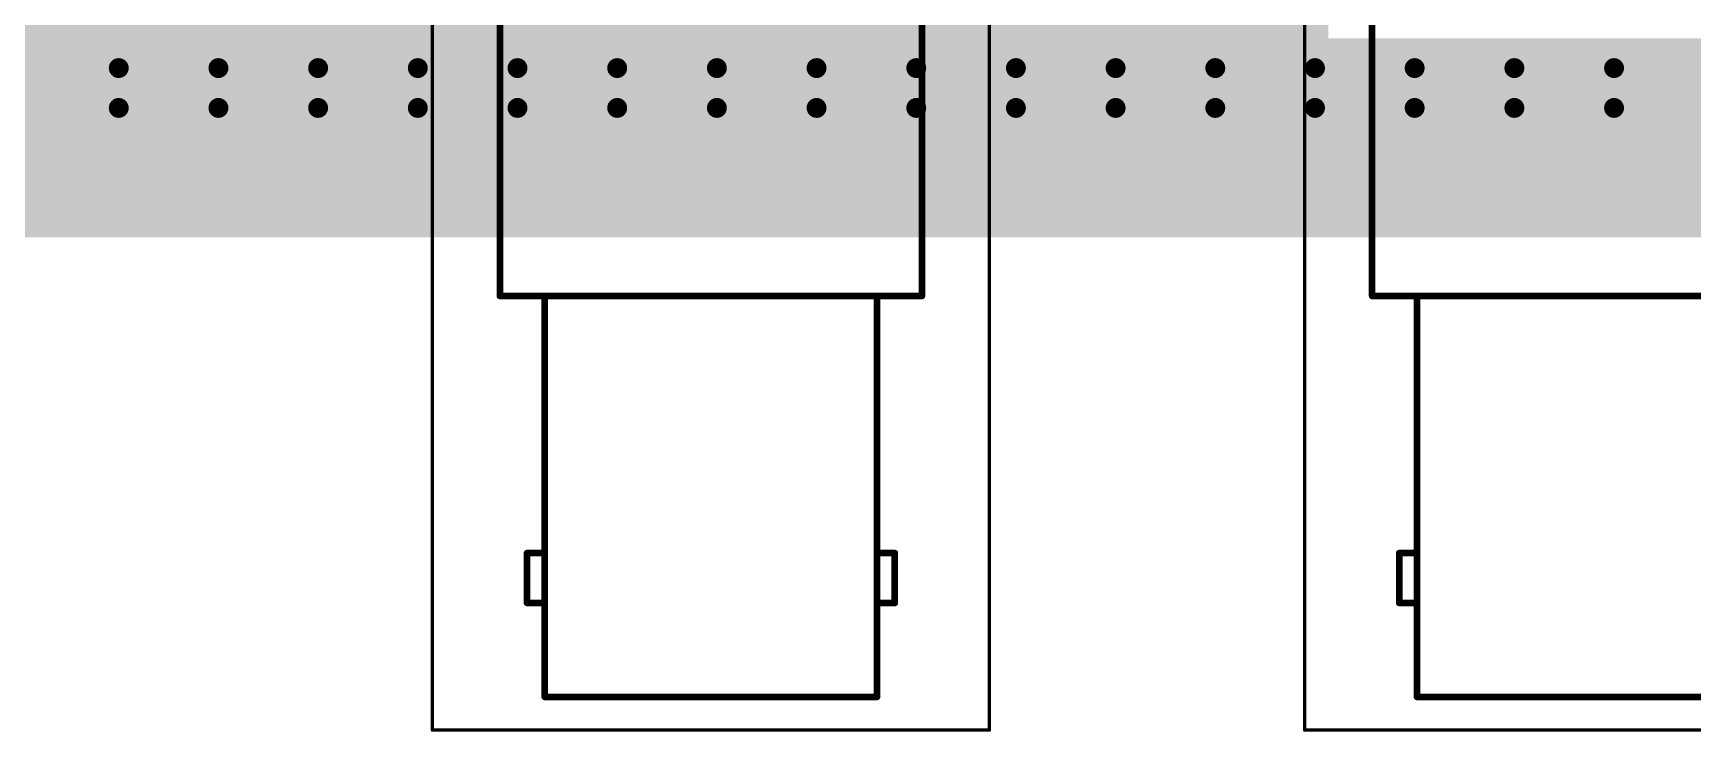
# Model space of a CAD drawing. Header units: inches. Extents: x -3 to 191, y -18 to 93.
# Drawn here: x 111.03 to 160.97, y -17.88 to 3.15 of the extents above; entities that cross this region are included whole.
import ezdxf

# ---------------------------------------------------------------- set-up
doc = ezdxf.new("R2010")
doc.units = ezdxf.units.IN
for name, color, linetype in [('Bottom Layer', 5, 'Continuous'), ('Bottom Solder', 6, 'Continuous'), ('GND 1', 90, 'Continuous'), ('GND 2', 156, 'Continuous'), ('Mechanical 1', 6, 'Continuous'), ('Mechanical 15', 56, 'Continuous'), ('Mechanical 20', 56, 'Continuous'), ('PWR', 16, 'Continuous'), ('Signal L4', 76, 'Continuous'), ('Top Layer', 1, 'Continuous'), ('Top Overlay', 2, 'Continuous'), ('Top Solder', 216, 'Continuous'), ('Via Holes', 16, 'Continuous')]:
    doc.layers.add(name, color=color, linetype=linetype)

# ---------------------------------------------------------------- blocks, each defined once
blk = doc.blocks.new('54138792_322')
at = {"layer": 'Mechanical 15'}
for points in [[(5, 33.66, 0.1, 0.1, 0), (-5, 33.66, 0.1, 0.1, 0)], [(5, 33.66, 0.1, 0.1, 0), (5, 21.59, 0.1, 0.1, 0)], [(5.535, 30.83, 0.1, 0.1, 0), (5, 30.83, 0.1, 0.1, 0)], [(5.535, 30.83, 0.1, 0.1, 0), (5.535, 29.33, 0.1, 0.1, 0)], [(5.535, 29.33, 0.1, 0.1, 0), (5, 29.33, 0.1, 0.1, 0)], [(6.35, 21.59, 0.1, 0.1, 0), (-6.35, 21.59, 0.1, 0.1, 0)], [(6.35, 21.59, 0.1, 0.1, 0), (6.35, 12.83, 0.1, 0.1, 0)]]:
    blk.add_lwpolyline(points, format="xyseb", dxfattribs=at)
for points in [[(4.975, 33.66, 0.05, 0.05, 1), (5.025, 33.66, 0.05, 0.05, 1)], [(4.975, 33.66, 0.05, 0.05, 1), (5.025, 33.66, 0.05, 0.05, 1)], [(4.975, 30.83, 0.05, 0.05, 1), (5.025, 30.83, 0.05, 0.05, 1)], [(5.51, 30.83, 0.05, 0.05, 1), (5.56, 30.83, 0.05, 0.05, 1)], [(5.51, 30.83, 0.05, 0.05, 1), (5.56, 30.83, 0.05, 0.05, 1)], [(4.975, 29.33, 0.05, 0.05, 1), (5.025, 29.33, 0.05, 0.05, 1)], [(5.51, 29.33, 0.05, 0.05, 1), (5.56, 29.33, 0.05, 0.05, 1)], [(5.51, 29.33, 0.05, 0.05, 1), (5.56, 29.33, 0.05, 0.05, 1)], [(4.975, 21.59, 0.05, 0.05, 1), (5.025, 21.59, 0.05, 0.05, 1)], [(6.325, 21.59, 0.05, 0.05, 1), (6.375, 21.59, 0.05, 0.05, 1)], [(6.325, 21.59, 0.05, 0.05, 1), (6.375, 21.59, 0.05, 0.05, 1)]]:
    blk.add_lwpolyline(points, format="xyseb", close=True, dxfattribs=at)
at = {"layer": 'Mechanical 20'}
for points in [[(8.38, 34.66, 0.1, 0.1, 0), (-8.38, 34.66, 0.1, 0.1, 0)], [(8.38, 34.66, 0.1, 0.1, 0), (8.38, -2.27, 0.1, 0.1, 0)]]:
    blk.add_lwpolyline(points, format="xyseb", dxfattribs=at)
blk.add_lwpolyline([(8.355, 34.66, 0.05, 0.05, 1), (8.405, 34.66, 0.05, 0.05, 1)], format="xyseb", close=True, dxfattribs=at)
blk.add_lwpolyline([(8.355, 34.66, 0.05, 0.05, 1), (8.405, 34.66, 0.05, 0.05, 1)], format="xyseb", close=True, dxfattribs=at)
at = {"layer": 'Top Overlay'}
for points in [[(5, 33.66, 0.2, 0.2, 0), (-5, 33.66, 0.2, 0.2, 0)], [(5, 33.66, 0.2, 0.2, 0), (5, 21.59, 0.2, 0.2, 0)], [(5.535, 30.83, 0.2, 0.2, 0), (5, 30.83, 0.2, 0.2, 0)], [(5.535, 30.83, 0.2, 0.2, 0), (5.535, 29.33, 0.2, 0.2, 0)], [(5, 29.33, 0.2, 0.2, 0), (5, 21.59, 0.2, 0.2, 0)], [(5.535, 29.33, 0.2, 0.2, 0), (5, 29.33, 0.2, 0.2, 0)], [(6.35, 21.59, 0.2, 0.2, 0), (-6.35, 21.59, 0.2, 0.2, 0)], [(6.35, 21.59, 0.2, 0.2, 0), (6.35, 12.83, 0.2, 0.2, 0)]]:
    blk.add_lwpolyline(points, format="xyseb", dxfattribs=at)
for points in [[(4.95, 33.66, 0.1, 0.1, 1), (5.05, 33.66, 0.1, 0.1, 1)], [(4.95, 33.66, 0.1, 0.1, 1), (5.05, 33.66, 0.1, 0.1, 1)], [(4.95, 30.83, 0.1, 0.1, 1), (5.05, 30.83, 0.1, 0.1, 1)], [(5.485, 30.83, 0.1, 0.1, 1), (5.585, 30.83, 0.1, 0.1, 1)], [(5.485, 30.83, 0.1, 0.1, 1), (5.585, 30.83, 0.1, 0.1, 1)], [(4.95, 29.33, 0.1, 0.1, 1), (5.05, 29.33, 0.1, 0.1, 1)], [(4.95, 29.33, 0.1, 0.1, 1), (5.05, 29.33, 0.1, 0.1, 1)], [(5.485, 29.33, 0.1, 0.1, 1), (5.585, 29.33, 0.1, 0.1, 1)], [(5.485, 29.33, 0.1, 0.1, 1), (5.585, 29.33, 0.1, 0.1, 1)], [(4.95, 21.59, 0.1, 0.1, 1), (5.05, 21.59, 0.1, 0.1, 1)], [(4.95, 21.59, 0.1, 0.1, 1), (5.05, 21.59, 0.1, 0.1, 1)], [(6.3, 21.59, 0.1, 0.1, 1), (6.4, 21.59, 0.1, 0.1, 1)], [(6.3, 21.59, 0.1, 0.1, 1), (6.4, 21.59, 0.1, 0.1, 1)]]:
    blk.add_lwpolyline(points, format="xyseb", close=True, dxfattribs=at)
blk = doc.blocks.new('54138792_323')
at = {"layer": 'Mechanical 15'}
for points in [[(-5, 33.66, 0.1, 0.1, 0), (-5, 21.59, 0.1, 0.1, 0)], [(5, 33.66, 0.1, 0.1, 0), (-5, 33.66, 0.1, 0.1, 0)], [(5, 33.66, 0.1, 0.1, 0), (5, 21.59, 0.1, 0.1, 0)], [(-5, 30.83, 0.1, 0.1, 0), (-5.535, 30.83, 0.1, 0.1, 0)], [(-5.535, 30.83, 0.1, 0.1, 0), (-5.535, 29.33, 0.1, 0.1, 0)], [(5.535, 30.83, 0.1, 0.1, 0), (5, 30.83, 0.1, 0.1, 0)], [(5.535, 30.83, 0.1, 0.1, 0), (5.535, 29.33, 0.1, 0.1, 0)], [(-5, 29.33, 0.1, 0.1, 0), (-5.535, 29.33, 0.1, 0.1, 0)], [(5.535, 29.33, 0.1, 0.1, 0), (5, 29.33, 0.1, 0.1, 0)], [(-6.35, 21.59, 0.1, 0.1, 0), (-6.35, 12.83, 0.1, 0.1, 0)], [(6.35, 21.59, 0.1, 0.1, 0), (-6.35, 21.59, 0.1, 0.1, 0)], [(6.35, 21.59, 0.1, 0.1, 0), (6.35, 12.83, 0.1, 0.1, 0)]]:
    blk.add_lwpolyline(points, format="xyseb", dxfattribs=at)
for points in [[(-5.025, 33.66, 0.05, 0.05, 1), (-4.975, 33.66, 0.05, 0.05, 1)], [(-5.025, 33.66, 0.05, 0.05, 1), (-4.975, 33.66, 0.05, 0.05, 1)], [(4.975, 33.66, 0.05, 0.05, 1), (5.025, 33.66, 0.05, 0.05, 1)], [(4.975, 33.66, 0.05, 0.05, 1), (5.025, 33.66, 0.05, 0.05, 1)], [(-5.56, 30.83, 0.05, 0.05, 1), (-5.51, 30.83, 0.05, 0.05, 1)], [(-5.56, 30.83, 0.05, 0.05, 1), (-5.51, 30.83, 0.05, 0.05, 1)], [(-5.025, 30.83, 0.05, 0.05, 1), (-4.975, 30.83, 0.05, 0.05, 1)], [(4.975, 30.83, 0.05, 0.05, 1), (5.025, 30.83, 0.05, 0.05, 1)], [(5.51, 30.83, 0.05, 0.05, 1), (5.56, 30.83, 0.05, 0.05, 1)], [(5.51, 30.83, 0.05, 0.05, 1), (5.56, 30.83, 0.05, 0.05, 1)], [(-5.56, 29.33, 0.05, 0.05, 1), (-5.51, 29.33, 0.05, 0.05, 1)], [(-5.56, 29.33, 0.05, 0.05, 1), (-5.51, 29.33, 0.05, 0.05, 1)], [(-5.025, 29.33, 0.05, 0.05, 1), (-4.975, 29.33, 0.05, 0.05, 1)], [(4.975, 29.33, 0.05, 0.05, 1), (5.025, 29.33, 0.05, 0.05, 1)], [(5.51, 29.33, 0.05, 0.05, 1), (5.56, 29.33, 0.05, 0.05, 1)], [(5.51, 29.33, 0.05, 0.05, 1), (5.56, 29.33, 0.05, 0.05, 1)], [(-6.375, 21.59, 0.05, 0.05, 1), (-6.325, 21.59, 0.05, 0.05, 1)], [(-6.375, 21.59, 0.05, 0.05, 1), (-6.325, 21.59, 0.05, 0.05, 1)], [(-5.025, 21.59, 0.05, 0.05, 1), (-4.975, 21.59, 0.05, 0.05, 1)], [(4.975, 21.59, 0.05, 0.05, 1), (5.025, 21.59, 0.05, 0.05, 1)], [(6.325, 21.59, 0.05, 0.05, 1), (6.375, 21.59, 0.05, 0.05, 1)], [(6.325, 21.59, 0.05, 0.05, 1), (6.375, 21.59, 0.05, 0.05, 1)]]:
    blk.add_lwpolyline(points, format="xyseb", close=True, dxfattribs=at)
at = {"layer": 'Mechanical 20'}
for points in [[(8.38, 34.66, 0.1, 0.1, 0), (-8.38, 34.66, 0.1, 0.1, 0)], [(-8.38, 34.66, 0.1, 0.1, 0), (-8.38, -2.27, 0.1, 0.1, 0)], [(8.38, 34.66, 0.1, 0.1, 0), (8.38, -2.27, 0.1, 0.1, 0)]]:
    blk.add_lwpolyline(points, format="xyseb", dxfattribs=at)
for points in [[(-8.405, 34.66, 0.05, 0.05, 1), (-8.355, 34.66, 0.05, 0.05, 1)], [(-8.405, 34.66, 0.05, 0.05, 1), (-8.355, 34.66, 0.05, 0.05, 1)], [(8.355, 34.66, 0.05, 0.05, 1), (8.405, 34.66, 0.05, 0.05, 1)], [(8.355, 34.66, 0.05, 0.05, 1), (8.405, 34.66, 0.05, 0.05, 1)]]:
    blk.add_lwpolyline(points, format="xyseb", close=True, dxfattribs=at)
at = {"layer": 'Top Overlay'}
for points in [[(-5, 33.66, 0.2, 0.2, 0), (-5, 21.59, 0.2, 0.2, 0)], [(5, 33.66, 0.2, 0.2, 0), (-5, 33.66, 0.2, 0.2, 0)], [(5, 33.66, 0.2, 0.2, 0), (5, 21.59, 0.2, 0.2, 0)], [(-5, 30.83, 0.2, 0.2, 0), (-5.535, 30.83, 0.2, 0.2, 0)], [(-5.535, 30.83, 0.2, 0.2, 0), (-5.535, 29.33, 0.2, 0.2, 0)], [(5.535, 30.83, 0.2, 0.2, 0), (5, 30.83, 0.2, 0.2, 0)], [(5.535, 30.83, 0.2, 0.2, 0), (5.535, 29.33, 0.2, 0.2, 0)], [(-5, 29.33, 0.2, 0.2, 0), (-5.535, 29.33, 0.2, 0.2, 0)], [(5, 29.33, 0.2, 0.2, 0), (5, 21.59, 0.2, 0.2, 0)], [(5.535, 29.33, 0.2, 0.2, 0), (5, 29.33, 0.2, 0.2, 0)], [(-6.35, 21.59, 0.2, 0.2, 0), (-6.35, 12.83, 0.2, 0.2, 0)], [(6.35, 21.59, 0.2, 0.2, 0), (-6.35, 21.59, 0.2, 0.2, 0)], [(6.35, 21.59, 0.2, 0.2, 0), (6.35, 12.83, 0.2, 0.2, 0)]]:
    blk.add_lwpolyline(points, format="xyseb", dxfattribs=at)
for points in [[(-5.05, 33.66, 0.1, 0.1, 1), (-4.95, 33.66, 0.1, 0.1, 1)], [(-5.05, 33.66, 0.1, 0.1, 1), (-4.95, 33.66, 0.1, 0.1, 1)], [(4.95, 33.66, 0.1, 0.1, 1), (5.05, 33.66, 0.1, 0.1, 1)], [(4.95, 33.66, 0.1, 0.1, 1), (5.05, 33.66, 0.1, 0.1, 1)], [(-5.585, 30.83, 0.1, 0.1, 1), (-5.485, 30.83, 0.1, 0.1, 1)], [(-5.585, 30.83, 0.1, 0.1, 1), (-5.485, 30.83, 0.1, 0.1, 1)], [(-5.05, 30.83, 0.1, 0.1, 1), (-4.95, 30.83, 0.1, 0.1, 1)], [(4.95, 30.83, 0.1, 0.1, 1), (5.05, 30.83, 0.1, 0.1, 1)], [(5.485, 30.83, 0.1, 0.1, 1), (5.585, 30.83, 0.1, 0.1, 1)], [(5.485, 30.83, 0.1, 0.1, 1), (5.585, 30.83, 0.1, 0.1, 1)], [(-5.585, 29.33, 0.1, 0.1, 1), (-5.485, 29.33, 0.1, 0.1, 1)], [(-5.585, 29.33, 0.1, 0.1, 1), (-5.485, 29.33, 0.1, 0.1, 1)], [(-5.05, 29.33, 0.1, 0.1, 1), (-4.95, 29.33, 0.1, 0.1, 1)], [(4.95, 29.33, 0.1, 0.1, 1), (5.05, 29.33, 0.1, 0.1, 1)], [(4.95, 29.33, 0.1, 0.1, 1), (5.05, 29.33, 0.1, 0.1, 1)], [(5.485, 29.33, 0.1, 0.1, 1), (5.585, 29.33, 0.1, 0.1, 1)], [(5.485, 29.33, 0.1, 0.1, 1), (5.585, 29.33, 0.1, 0.1, 1)], [(-6.4, 21.59, 0.1, 0.1, 1), (-6.3, 21.59, 0.1, 0.1, 1)], [(-6.4, 21.59, 0.1, 0.1, 1), (-6.3, 21.59, 0.1, 0.1, 1)], [(-5.05, 21.59, 0.1, 0.1, 1), (-4.95, 21.59, 0.1, 0.1, 1)], [(4.95, 21.59, 0.1, 0.1, 1), (5.05, 21.59, 0.1, 0.1, 1)], [(4.95, 21.59, 0.1, 0.1, 1), (5.05, 21.59, 0.1, 0.1, 1)], [(6.3, 21.59, 0.1, 0.1, 1), (6.4, 21.59, 0.1, 0.1, 1)], [(6.3, 21.59, 0.1, 0.1, 1), (6.4, 21.59, 0.1, 0.1, 1)]]:
    blk.add_lwpolyline(points, format="xyseb", close=True, dxfattribs=at)

msp = doc.modelspace()

# ---------------------------------------------------------------- hatches: boundary and pattern name
at = {"layer": 'Bottom Layer'}
msp.add_hatch(color=5, dxfattribs=at).paths.add_polyline_path([(187.741, 2.5), (187.741, 2.279), (187.655, 1.846), (187.486, 1.438), (187.241, 1.071), (186.929, 0.759), (186.562, 0.514), (186.154, 0.345), (185.721, 0.259), (2.279, 0.259), (1.846, 0.345), (1.438, 0.514), (1.071, 0.759), (0.759, 1.071), (0.514, 1.438), (0.345, 1.846), (0.259, 2.279), (0.259, 2.5), (0.259, 3), (187.741, 3)])
h = msp.add_hatch(color=5, dxfattribs=at)
edge = h.paths.add_edge_path()
edge.add_arc((113.6, 2.1), 0.3, 0, 360)
h = msp.add_hatch(color=5, dxfattribs=at)
edge = h.paths.add_edge_path()
edge.add_arc((116.6, 2.1), 0.3, 0, 360)
h = msp.add_hatch(color=5, dxfattribs=at)
edge = h.paths.add_edge_path()
edge.add_arc((119.6, 2.1), 0.3, 0, 360)
h = msp.add_hatch(color=5, dxfattribs=at)
edge = h.paths.add_edge_path()
edge.add_arc((122.6, 2.1), 0.3, 0, 360)
h = msp.add_hatch(color=5, dxfattribs=at)
edge = h.paths.add_edge_path()
edge.add_arc((125.6, 2.1), 0.3, 0, 360)
h = msp.add_hatch(color=5, dxfattribs=at)
edge = h.paths.add_edge_path()
edge.add_arc((128.6, 2.1), 0.3, 0, 360)
h = msp.add_hatch(color=5, dxfattribs=at)
edge = h.paths.add_edge_path()
edge.add_arc((131.6, 2.1), 0.3, 0, 360)
h = msp.add_hatch(color=5, dxfattribs=at)
edge = h.paths.add_edge_path()
edge.add_arc((134.6, 2.1), 0.3, 0, 360)
h = msp.add_hatch(color=5, dxfattribs=at)
edge = h.paths.add_edge_path()
edge.add_arc((137.6, 2.1), 0.3, 0, 360)
h = msp.add_hatch(color=5, dxfattribs=at)
edge = h.paths.add_edge_path()
edge.add_arc((140.6, 2.1), 0.3, 0, 360)
h = msp.add_hatch(color=5, dxfattribs=at)
edge = h.paths.add_edge_path()
edge.add_arc((143.6, 2.1), 0.3, 0, 360)
h = msp.add_hatch(color=5, dxfattribs=at)
edge = h.paths.add_edge_path()
edge.add_arc((146.6, 2.1), 0.3, 0, 360)
h = msp.add_hatch(color=5, dxfattribs=at)
edge = h.paths.add_edge_path()
edge.add_arc((149.6, 2.1), 0.3, 0, 360)
h = msp.add_hatch(color=5, dxfattribs=at)
edge = h.paths.add_edge_path()
edge.add_arc((152.6, 2.1), 0.3, 0, 360)
h = msp.add_hatch(color=5, dxfattribs=at)
edge = h.paths.add_edge_path()
edge.add_arc((155.6, 2.1), 0.3, 0, 360)
h = msp.add_hatch(color=5, dxfattribs=at)
edge = h.paths.add_edge_path()
edge.add_arc((158.6, 2.1), 0.3, 0, 360)
h = msp.add_hatch(color=5, dxfattribs=at)
edge = h.paths.add_edge_path()
edge.add_arc((113.6, 0.9), 0.3, 0, 360)
h = msp.add_hatch(color=5, dxfattribs=at)
edge = h.paths.add_edge_path()
edge.add_arc((116.6, 0.9), 0.3, 0, 360)
h = msp.add_hatch(color=5, dxfattribs=at)
edge = h.paths.add_edge_path()
edge.add_arc((119.6, 0.9), 0.3, 0, 360)
h = msp.add_hatch(color=5, dxfattribs=at)
edge = h.paths.add_edge_path()
edge.add_arc((122.6, 0.9), 0.3, 0, 360)
h = msp.add_hatch(color=5, dxfattribs=at)
edge = h.paths.add_edge_path()
edge.add_arc((125.6, 0.9), 0.3, 0, 360)
h = msp.add_hatch(color=5, dxfattribs=at)
edge = h.paths.add_edge_path()
edge.add_arc((128.6, 0.9), 0.3, 0, 360)
h = msp.add_hatch(color=5, dxfattribs=at)
edge = h.paths.add_edge_path()
edge.add_arc((131.6, 0.9), 0.3, 0, 360)
h = msp.add_hatch(color=5, dxfattribs=at)
edge = h.paths.add_edge_path()
edge.add_arc((134.6, 0.9), 0.3, 0, 360)
h = msp.add_hatch(color=5, dxfattribs=at)
edge = h.paths.add_edge_path()
edge.add_arc((137.6, 0.9), 0.3, 0, 360)
h = msp.add_hatch(color=5, dxfattribs=at)
edge = h.paths.add_edge_path()
edge.add_arc((140.6, 0.9), 0.3, 0, 360)
h = msp.add_hatch(color=5, dxfattribs=at)
edge = h.paths.add_edge_path()
edge.add_arc((143.6, 0.9), 0.3, 0, 360)
h = msp.add_hatch(color=5, dxfattribs=at)
edge = h.paths.add_edge_path()
edge.add_arc((146.6, 0.9), 0.3, 0, 360)
h = msp.add_hatch(color=5, dxfattribs=at)
edge = h.paths.add_edge_path()
edge.add_arc((149.6, 0.9), 0.3, 0, 360)
h = msp.add_hatch(color=5, dxfattribs=at)
edge = h.paths.add_edge_path()
edge.add_arc((152.6, 0.9), 0.3, 0, 360)
h = msp.add_hatch(color=5, dxfattribs=at)
edge = h.paths.add_edge_path()
edge.add_arc((155.6, 0.9), 0.3, 0, 360)
h = msp.add_hatch(color=5, dxfattribs=at)
edge = h.paths.add_edge_path()
edge.add_arc((158.6, 0.9), 0.3, 0, 360)
at = {"layer": 'GND 1'}
h = msp.add_hatch(color=90, dxfattribs=at)
edge = h.paths.add_edge_path()
edge.add_arc((113.6, 2.1), 0.3, 0, 360)
h = msp.add_hatch(color=90, dxfattribs=at)
edge = h.paths.add_edge_path()
edge.add_arc((116.6, 2.1), 0.3, 0, 360)
h = msp.add_hatch(color=90, dxfattribs=at)
edge = h.paths.add_edge_path()
edge.add_arc((119.6, 2.1), 0.3, 0, 360)
h = msp.add_hatch(color=90, dxfattribs=at)
edge = h.paths.add_edge_path()
edge.add_arc((122.6, 2.1), 0.3, 0, 360)
h = msp.add_hatch(color=90, dxfattribs=at)
edge = h.paths.add_edge_path()
edge.add_arc((125.6, 2.1), 0.3, 0, 360)
h = msp.add_hatch(color=90, dxfattribs=at)
edge = h.paths.add_edge_path()
edge.add_arc((128.6, 2.1), 0.3, 0, 360)
h = msp.add_hatch(color=90, dxfattribs=at)
edge = h.paths.add_edge_path()
edge.add_arc((131.6, 2.1), 0.3, 0, 360)
h = msp.add_hatch(color=90, dxfattribs=at)
edge = h.paths.add_edge_path()
edge.add_arc((134.6, 2.1), 0.3, 0, 360)
h = msp.add_hatch(color=90, dxfattribs=at)
edge = h.paths.add_edge_path()
edge.add_arc((137.6, 2.1), 0.3, 0, 360)
h = msp.add_hatch(color=90, dxfattribs=at)
edge = h.paths.add_edge_path()
edge.add_arc((140.6, 2.1), 0.3, 0, 360)
h = msp.add_hatch(color=90, dxfattribs=at)
edge = h.paths.add_edge_path()
edge.add_arc((143.6, 2.1), 0.3, 0, 360)
h = msp.add_hatch(color=90, dxfattribs=at)
edge = h.paths.add_edge_path()
edge.add_arc((146.6, 2.1), 0.3, 0, 360)
h = msp.add_hatch(color=90, dxfattribs=at)
edge = h.paths.add_edge_path()
edge.add_arc((149.6, 2.1), 0.3, 0, 360)
h = msp.add_hatch(color=90, dxfattribs=at)
edge = h.paths.add_edge_path()
edge.add_arc((152.6, 2.1), 0.3, 0, 360)
h = msp.add_hatch(color=90, dxfattribs=at)
edge = h.paths.add_edge_path()
edge.add_arc((155.6, 2.1), 0.3, 0, 360)
h = msp.add_hatch(color=90, dxfattribs=at)
edge = h.paths.add_edge_path()
edge.add_arc((158.6, 2.1), 0.3, 0, 360)
h = msp.add_hatch(color=90, dxfattribs=at)
edge = h.paths.add_edge_path()
edge.add_arc((113.6, 0.9), 0.3, 0, 360)
h = msp.add_hatch(color=90, dxfattribs=at)
edge = h.paths.add_edge_path()
edge.add_arc((116.6, 0.9), 0.3, 0, 360)
h = msp.add_hatch(color=90, dxfattribs=at)
edge = h.paths.add_edge_path()
edge.add_arc((119.6, 0.9), 0.3, 0, 360)
h = msp.add_hatch(color=90, dxfattribs=at)
edge = h.paths.add_edge_path()
edge.add_arc((122.6, 0.9), 0.3, 0, 360)
h = msp.add_hatch(color=90, dxfattribs=at)
edge = h.paths.add_edge_path()
edge.add_arc((125.6, 0.9), 0.3, 0, 360)
h = msp.add_hatch(color=90, dxfattribs=at)
edge = h.paths.add_edge_path()
edge.add_arc((128.6, 0.9), 0.3, 0, 360)
h = msp.add_hatch(color=90, dxfattribs=at)
edge = h.paths.add_edge_path()
edge.add_arc((131.6, 0.9), 0.3, 0, 360)
h = msp.add_hatch(color=90, dxfattribs=at)
edge = h.paths.add_edge_path()
edge.add_arc((134.6, 0.9), 0.3, 0, 360)
h = msp.add_hatch(color=90, dxfattribs=at)
edge = h.paths.add_edge_path()
edge.add_arc((137.6, 0.9), 0.3, 0, 360)
h = msp.add_hatch(color=90, dxfattribs=at)
edge = h.paths.add_edge_path()
edge.add_arc((140.6, 0.9), 0.3, 0, 360)
h = msp.add_hatch(color=90, dxfattribs=at)
edge = h.paths.add_edge_path()
edge.add_arc((143.6, 0.9), 0.3, 0, 360)
h = msp.add_hatch(color=90, dxfattribs=at)
edge = h.paths.add_edge_path()
edge.add_arc((146.6, 0.9), 0.3, 0, 360)
h = msp.add_hatch(color=90, dxfattribs=at)
edge = h.paths.add_edge_path()
edge.add_arc((149.6, 0.9), 0.3, 0, 360)
h = msp.add_hatch(color=90, dxfattribs=at)
edge = h.paths.add_edge_path()
edge.add_arc((152.6, 0.9), 0.3, 0, 360)
h = msp.add_hatch(color=90, dxfattribs=at)
edge = h.paths.add_edge_path()
edge.add_arc((155.6, 0.9), 0.3, 0, 360)
h = msp.add_hatch(color=90, dxfattribs=at)
edge = h.paths.add_edge_path()
edge.add_arc((158.6, 0.9), 0.3, 0, 360)
at = {"layer": 'GND 2'}
h = msp.add_hatch(color=156, dxfattribs=at)
edge = h.paths.add_edge_path()
edge.add_arc((113.6, 2.1), 0.3, 0, 360)
h = msp.add_hatch(color=156, dxfattribs=at)
edge = h.paths.add_edge_path()
edge.add_arc((116.6, 2.1), 0.3, 0, 360)
h = msp.add_hatch(color=156, dxfattribs=at)
edge = h.paths.add_edge_path()
edge.add_arc((119.6, 2.1), 0.3, 0, 360)
h = msp.add_hatch(color=156, dxfattribs=at)
edge = h.paths.add_edge_path()
edge.add_arc((122.6, 2.1), 0.3, 0, 360)
h = msp.add_hatch(color=156, dxfattribs=at)
edge = h.paths.add_edge_path()
edge.add_arc((125.6, 2.1), 0.3, 0, 360)
h = msp.add_hatch(color=156, dxfattribs=at)
edge = h.paths.add_edge_path()
edge.add_arc((128.6, 2.1), 0.3, 0, 360)
h = msp.add_hatch(color=156, dxfattribs=at)
edge = h.paths.add_edge_path()
edge.add_arc((131.6, 2.1), 0.3, 0, 360)
h = msp.add_hatch(color=156, dxfattribs=at)
edge = h.paths.add_edge_path()
edge.add_arc((134.6, 2.1), 0.3, 0, 360)
h = msp.add_hatch(color=156, dxfattribs=at)
edge = h.paths.add_edge_path()
edge.add_arc((137.6, 2.1), 0.3, 0, 360)
h = msp.add_hatch(color=156, dxfattribs=at)
edge = h.paths.add_edge_path()
edge.add_arc((140.6, 2.1), 0.3, 0, 360)
h = msp.add_hatch(color=156, dxfattribs=at)
edge = h.paths.add_edge_path()
edge.add_arc((143.6, 2.1), 0.3, 0, 360)
h = msp.add_hatch(color=156, dxfattribs=at)
edge = h.paths.add_edge_path()
edge.add_arc((146.6, 2.1), 0.3, 0, 360)
h = msp.add_hatch(color=156, dxfattribs=at)
edge = h.paths.add_edge_path()
edge.add_arc((149.6, 2.1), 0.3, 0, 360)
h = msp.add_hatch(color=156, dxfattribs=at)
edge = h.paths.add_edge_path()
edge.add_arc((152.6, 2.1), 0.3, 0, 360)
h = msp.add_hatch(color=156, dxfattribs=at)
edge = h.paths.add_edge_path()
edge.add_arc((155.6, 2.1), 0.3, 0, 360)
h = msp.add_hatch(color=156, dxfattribs=at)
edge = h.paths.add_edge_path()
edge.add_arc((158.6, 2.1), 0.3, 0, 360)
h = msp.add_hatch(color=156, dxfattribs=at)
edge = h.paths.add_edge_path()
edge.add_arc((113.6, 0.9), 0.3, 0, 360)
h = msp.add_hatch(color=156, dxfattribs=at)
edge = h.paths.add_edge_path()
edge.add_arc((116.6, 0.9), 0.3, 0, 360)
h = msp.add_hatch(color=156, dxfattribs=at)
edge = h.paths.add_edge_path()
edge.add_arc((119.6, 0.9), 0.3, 0, 360)
h = msp.add_hatch(color=156, dxfattribs=at)
edge = h.paths.add_edge_path()
edge.add_arc((122.6, 0.9), 0.3, 0, 360)
h = msp.add_hatch(color=156, dxfattribs=at)
edge = h.paths.add_edge_path()
edge.add_arc((125.6, 0.9), 0.3, 0, 360)
h = msp.add_hatch(color=156, dxfattribs=at)
edge = h.paths.add_edge_path()
edge.add_arc((128.6, 0.9), 0.3, 0, 360)
h = msp.add_hatch(color=156, dxfattribs=at)
edge = h.paths.add_edge_path()
edge.add_arc((131.6, 0.9), 0.3, 0, 360)
h = msp.add_hatch(color=156, dxfattribs=at)
edge = h.paths.add_edge_path()
edge.add_arc((134.6, 0.9), 0.3, 0, 360)
h = msp.add_hatch(color=156, dxfattribs=at)
edge = h.paths.add_edge_path()
edge.add_arc((137.6, 0.9), 0.3, 0, 360)
h = msp.add_hatch(color=156, dxfattribs=at)
edge = h.paths.add_edge_path()
edge.add_arc((140.6, 0.9), 0.3, 0, 360)
h = msp.add_hatch(color=156, dxfattribs=at)
edge = h.paths.add_edge_path()
edge.add_arc((143.6, 0.9), 0.3, 0, 360)
h = msp.add_hatch(color=156, dxfattribs=at)
edge = h.paths.add_edge_path()
edge.add_arc((146.6, 0.9), 0.3, 0, 360)
h = msp.add_hatch(color=156, dxfattribs=at)
edge = h.paths.add_edge_path()
edge.add_arc((149.6, 0.9), 0.3, 0, 360)
h = msp.add_hatch(color=156, dxfattribs=at)
edge = h.paths.add_edge_path()
edge.add_arc((152.6, 0.9), 0.3, 0, 360)
h = msp.add_hatch(color=156, dxfattribs=at)
edge = h.paths.add_edge_path()
edge.add_arc((155.6, 0.9), 0.3, 0, 360)
h = msp.add_hatch(color=156, dxfattribs=at)
edge = h.paths.add_edge_path()
edge.add_arc((158.6, 0.9), 0.3, 0, 360)
at = {"layer": 'PWR'}
h = msp.add_hatch(color=16, dxfattribs=at)
h.paths.add_polyline_path([(129.5, 27), (127.5, 25), (112.5, 25), (108.5, 21), (106.152, 18.652), (106, 18.706), (105.924, 18.89), (105.783, 19.031), (105.599, 19.107), (105.401, 19.107), (105.217, 19.031), (105.076, 18.89), (105, 18.706), (105, 18.508), (105.076, 18.324), (105.217, 18.183), (105.401, 18.107), (105.455, 17.955), (105, 17.5), (105, 14.6), (104.817, 14.524), (104.676, 14.383), (104.6, 14.199), (104.6, 14.001), (104.676, 13.817), (104.817, 13.676), (105, 13.6), (105, 9.6), (104.817, 9.524), (104.676, 9.383), (104.6, 9.199), (104.6, 9.001), (104.676, 8.817), (104.817, 8.676), (105, 8.6), (105, 7.5), (105.85, 6.65), (105.85, 6.501), (105.926, 6.317), (106.067, 6.176), (106.251, 6.1), (106.4, 6.1), (106.5, 6), (146, 6), (146.144, 6.144), (146.251, 6.1), (146.449, 6.1), (146.633, 6.176), (146.774, 6.317), (146.85, 6.501), (146.85, 6.699), (146.806, 6.806), (147.5, 7.5), (147.5, 21.693), (147.543, 21.736), (147.619, 21.92), (147.619, 22.119), (147.543, 22.302), (147.5, 22.345), (147.5, 26), (147.832, 26.332), (147.87, 26.348), (148.011, 26.489), (148.027, 26.527), (148.198, 26.698), (148.35, 26.635), (148.35, 26.501), (148.426, 26.317), (148.567, 26.176), (148.751, 26.1), (148.949, 26.1), (149.133, 26.176), (149.274, 26.317), (149.35, 26.501), (149.35, 26.699), (149.274, 26.883), (149.133, 27.024), (148.949, 27.1), (148.815, 27.1), (148.752, 27.252), (148.988, 27.488), (149.08, 27.488), (149.264, 27.564), (149.405, 27.705), (149.481, 27.889), (149.481, 27.981), (150.159, 28.659), (150.255, 28.563), (150.438, 28.487), (150.637, 28.487), (150.821, 28.563), (150.962, 28.704), (151.038, 28.888), (151.038, 29), (152.1, 29), (152.176, 28.817), (152.317, 28.676), (152.501, 28.6), (152.699, 28.6), (152.883, 28.676), (153.024, 28.817), (153.1, 29), (154.6, 29), (154.676, 28.817), (154.817, 28.676), (155.001, 28.6), (155.199, 28.6), (155.383, 28.676), (155.524, 28.817), (155.6, 29), (156, 29), (156, 27.5), (154.5, 26), (152.5, 26), (150.74, 24.24), (150.566, 24.281), (150.524, 24.383), (150.383, 24.524), (150.199, 24.6), (150.001, 24.6), (149.817, 24.524), (149.676, 24.383), (149.6, 24.199), (149.6, 24.001), (149.676, 23.817), (149.817, 23.676), (149.919, 23.634), (150, 23.5), (150, 19.6), (149.817, 19.524), (149.676, 19.383), (149.6, 19.199), (149.6, 19.001), (149.676, 18.817), (149.817, 18.676), (150, 18.6), (150, 14.6), (149.817, 14.524), (149.676, 14.383), (149.6, 14.199), (149.6, 14.001), (149.676, 13.817), (149.817, 13.676), (150, 13.6), (150, 9.6), (149.817, 9.524), (149.676, 9.383), (149.6, 9.199), (149.6, 9.001), (149.676, 8.817), (149.817, 8.676), (150, 8.6), (150, 4.6), (149.817, 4.524), (149.676, 4.383), (149.6, 4.199), (149.6, 4.001), (149.676, 3.817), (149.817, 3.676), (150, 3.6), (150, 3), (101.5, 3), (101.5, 6.121), (101.633, 6.176), (101.774, 6.317), (101.85, 6.501), (101.85, 6.699), (101.774, 6.883), (101.633, 7.024), (101.5, 7.079), (101.5, 11.121), (101.633, 11.176), (101.774, 11.317), (101.85, 11.501), (101.85, 11.699), (101.774, 11.883), (101.633, 12.024), (101.5, 12.079), (101.5, 29.5), (103.5, 31.5), (110.85, 31.5), (110.926, 31.317), (111.067, 31.176), (111.251, 31.1), (111.449, 31.1), (111.633, 31.176), (111.774, 31.317), (111.85, 31.5), (113.35, 31.5), (113.426, 31.317), (113.567, 31.176), (113.751, 31.1), (113.949, 31.1), (114.133, 31.176), (114.274, 31.317), (114.35, 31.5), (115.85, 31.5), (115.926, 31.317), (116.067, 31.176), (116.251, 31.1), (116.449, 31.1), (116.633, 31.176), (116.774, 31.317), (116.85, 31.5), (118.35, 31.5), (118.426, 31.317), (118.567, 31.176), (118.751, 31.1), (118.949, 31.1), (119.133, 31.176), (119.274, 31.317), (119.35, 31.5), (120.85, 31.5), (120.926, 31.317), (121.067, 31.176), (121.251, 31.1), (121.449, 31.1), (121.633, 31.176), (121.774, 31.317), (121.85, 31.5), (123.35, 31.5), (123.426, 31.317), (123.567, 31.176), (123.751, 31.1), (123.949, 31.1), (124.133, 31.176), (124.274, 31.317), (124.35, 31.5), (125.85, 31.5), (125.926, 31.317), (126.067, 31.176), (126.251, 31.1), (126.449, 31.1), (126.633, 31.176), (126.774, 31.317), (126.85, 31.5), (128.35, 31.5), (128.426, 31.317), (128.567, 31.176), (128.751, 31.1), (128.949, 31.1), (129.133, 31.176), (129.274, 31.317), (129.35, 31.5), (129.5, 31.5)])
h.paths.add_polyline_path([(125.199, 29.6), (125.001, 29.6), (124.817, 29.524), (124.676, 29.383), (124.6, 29.199), (124.6, 29.001), (124.676, 28.817), (124.817, 28.676), (125.001, 28.6), (125.199, 28.6), (125.383, 28.676), (125.524, 28.817), (125.6, 29.001), (125.6, 29.199), (125.524, 29.383), (125.383, 29.524)], flags=0)
h.paths.add_polyline_path([(122.699, 29.6), (122.501, 29.6), (122.317, 29.524), (122.176, 29.383), (122.1, 29.199), (122.1, 29.001), (122.176, 28.817), (122.317, 28.676), (122.501, 28.6), (122.699, 28.6), (122.883, 28.676), (123.024, 28.817), (123.1, 29.001), (123.1, 29.199), (123.024, 29.383), (122.883, 29.524)], flags=0)
h.paths.add_polyline_path([(120.199, 29.6), (120.001, 29.6), (119.817, 29.524), (119.676, 29.383), (119.6, 29.199), (119.6, 29.001), (119.676, 28.817), (119.817, 28.676), (120.001, 28.6), (120.199, 28.6), (120.383, 28.676), (120.524, 28.817), (120.6, 29.001), (120.6, 29.199), (120.524, 29.383), (120.383, 29.524)], flags=0)
h.paths.add_polyline_path([(117.699, 29.6), (117.501, 29.6), (117.317, 29.524), (117.176, 29.383), (117.1, 29.199), (117.1, 29.001), (117.176, 28.817), (117.317, 28.676), (117.501, 28.6), (117.699, 28.6), (117.883, 28.676), (118.024, 28.817), (118.1, 29.001), (118.1, 29.199), (118.024, 29.383), (117.883, 29.524)], flags=0)
h.paths.add_polyline_path([(115.199, 29.6), (115.001, 29.6), (114.817, 29.524), (114.676, 29.383), (114.6, 29.199), (114.6, 29.001), (114.676, 28.817), (114.817, 28.676), (115.001, 28.6), (115.199, 28.6), (115.383, 28.676), (115.524, 28.817), (115.6, 29.001), (115.6, 29.199), (115.524, 29.383), (115.383, 29.524)], flags=0)
h.paths.add_polyline_path([(112.699, 29.6), (112.501, 29.6), (112.317, 29.524), (112.176, 29.383), (112.1, 29.199), (112.1, 29.001), (112.176, 28.817), (112.317, 28.676), (112.501, 28.6), (112.699, 28.6), (112.883, 28.676), (113.024, 28.817), (113.1, 29.001), (113.1, 29.199), (113.024, 29.383), (112.883, 29.524)], flags=0)
h.paths.add_polyline_path([(108.599, 27.107), (108.401, 27.107), (108.217, 27.031), (108.076, 26.89), (108, 26.706), (108, 26.508), (108.076, 26.324), (108.217, 26.183), (108.401, 26.107), (108.599, 26.107), (108.783, 26.183), (108.924, 26.324), (109, 26.508), (109, 26.706), (108.924, 26.89), (108.783, 27.031)], flags=0)
h.paths.add_polyline_path([(105.599, 27.107), (105.401, 27.107), (105.217, 27.031), (105.076, 26.89), (105, 26.706), (105, 26.508), (105.076, 26.324), (105.217, 26.183), (105.401, 26.107), (105.599, 26.107), (105.783, 26.183), (105.924, 26.324), (106, 26.508), (106, 26.706), (105.924, 26.89), (105.783, 27.031)], flags=0)
h.paths.add_polyline_path([(103.949, 27.1), (103.751, 27.1), (103.567, 27.024), (103.426, 26.883), (103.35, 26.699), (103.35, 26.501), (103.426, 26.317), (103.567, 26.176), (103.751, 26.1), (103.949, 26.1), (104.133, 26.176), (104.274, 26.317), (104.35, 26.501), (104.35, 26.699), (104.274, 26.883), (104.133, 27.024)], flags=0)
h.paths.add_polyline_path([(110.199, 24.6), (110.001, 24.6), (109.817, 24.524), (109.676, 24.383), (109.6, 24.199), (109.6, 24.001), (109.676, 23.817), (109.817, 23.676), (110.001, 23.6), (110.199, 23.6), (110.383, 23.676), (110.524, 23.817), (110.6, 24.001), (110.6, 24.199), (110.524, 24.383), (110.383, 24.524)], flags=0)
h.paths.add_polyline_path([(147.699, 4.6), (147.501, 4.6), (147.317, 4.524), (147.176, 4.383), (147.1, 4.199), (147.1, 4.001), (147.176, 3.817), (147.317, 3.676), (147.501, 3.6), (147.699, 3.6), (147.883, 3.676), (148.024, 3.817), (148.1, 4.001), (148.1, 4.199), (148.024, 4.383), (147.883, 4.524)], flags=0)
h = msp.add_hatch(color=16, dxfattribs=at)
edge = h.paths.add_edge_path()
edge.add_arc((113.6, 2.1), 0.3, 0, 360)
h = msp.add_hatch(color=16, dxfattribs=at)
edge = h.paths.add_edge_path()
edge.add_arc((116.6, 2.1), 0.3, 0, 360)
h = msp.add_hatch(color=16, dxfattribs=at)
edge = h.paths.add_edge_path()
edge.add_arc((119.6, 2.1), 0.3, 0, 360)
h = msp.add_hatch(color=16, dxfattribs=at)
edge = h.paths.add_edge_path()
edge.add_arc((122.6, 2.1), 0.3, 0, 360)
h = msp.add_hatch(color=16, dxfattribs=at)
edge = h.paths.add_edge_path()
edge.add_arc((125.6, 2.1), 0.3, 0, 360)
h = msp.add_hatch(color=16, dxfattribs=at)
edge = h.paths.add_edge_path()
edge.add_arc((128.6, 2.1), 0.3, 0, 360)
h = msp.add_hatch(color=16, dxfattribs=at)
edge = h.paths.add_edge_path()
edge.add_arc((131.6, 2.1), 0.3, 0, 360)
h = msp.add_hatch(color=16, dxfattribs=at)
edge = h.paths.add_edge_path()
edge.add_arc((134.6, 2.1), 0.3, 0, 360)
h = msp.add_hatch(color=16, dxfattribs=at)
edge = h.paths.add_edge_path()
edge.add_arc((137.6, 2.1), 0.3, 0, 360)
h = msp.add_hatch(color=16, dxfattribs=at)
edge = h.paths.add_edge_path()
edge.add_arc((140.6, 2.1), 0.3, 0, 360)
h = msp.add_hatch(color=16, dxfattribs=at)
edge = h.paths.add_edge_path()
edge.add_arc((143.6, 2.1), 0.3, 0, 360)
h = msp.add_hatch(color=16, dxfattribs=at)
edge = h.paths.add_edge_path()
edge.add_arc((146.6, 2.1), 0.3, 0, 360)
h = msp.add_hatch(color=16, dxfattribs=at)
edge = h.paths.add_edge_path()
edge.add_arc((149.6, 2.1), 0.3, 0, 360)
h = msp.add_hatch(color=16, dxfattribs=at)
edge = h.paths.add_edge_path()
edge.add_arc((152.6, 2.1), 0.3, 0, 360)
h = msp.add_hatch(color=16, dxfattribs=at)
edge = h.paths.add_edge_path()
edge.add_arc((155.6, 2.1), 0.3, 0, 360)
h = msp.add_hatch(color=16, dxfattribs=at)
edge = h.paths.add_edge_path()
edge.add_arc((158.6, 2.1), 0.3, 0, 360)
h = msp.add_hatch(color=16, dxfattribs=at)
edge = h.paths.add_edge_path()
edge.add_arc((113.6, 0.9), 0.3, 0, 360)
h = msp.add_hatch(color=16, dxfattribs=at)
edge = h.paths.add_edge_path()
edge.add_arc((116.6, 0.9), 0.3, 0, 360)
h = msp.add_hatch(color=16, dxfattribs=at)
edge = h.paths.add_edge_path()
edge.add_arc((119.6, 0.9), 0.3, 0, 360)
h = msp.add_hatch(color=16, dxfattribs=at)
edge = h.paths.add_edge_path()
edge.add_arc((122.6, 0.9), 0.3, 0, 360)
h = msp.add_hatch(color=16, dxfattribs=at)
edge = h.paths.add_edge_path()
edge.add_arc((125.6, 0.9), 0.3, 0, 360)
h = msp.add_hatch(color=16, dxfattribs=at)
edge = h.paths.add_edge_path()
edge.add_arc((128.6, 0.9), 0.3, 0, 360)
h = msp.add_hatch(color=16, dxfattribs=at)
edge = h.paths.add_edge_path()
edge.add_arc((131.6, 0.9), 0.3, 0, 360)
h = msp.add_hatch(color=16, dxfattribs=at)
edge = h.paths.add_edge_path()
edge.add_arc((134.6, 0.9), 0.3, 0, 360)
h = msp.add_hatch(color=16, dxfattribs=at)
edge = h.paths.add_edge_path()
edge.add_arc((137.6, 0.9), 0.3, 0, 360)
h = msp.add_hatch(color=16, dxfattribs=at)
edge = h.paths.add_edge_path()
edge.add_arc((140.6, 0.9), 0.3, 0, 360)
h = msp.add_hatch(color=16, dxfattribs=at)
edge = h.paths.add_edge_path()
edge.add_arc((143.6, 0.9), 0.3, 0, 360)
h = msp.add_hatch(color=16, dxfattribs=at)
edge = h.paths.add_edge_path()
edge.add_arc((146.6, 0.9), 0.3, 0, 360)
h = msp.add_hatch(color=16, dxfattribs=at)
edge = h.paths.add_edge_path()
edge.add_arc((149.6, 0.9), 0.3, 0, 360)
h = msp.add_hatch(color=16, dxfattribs=at)
edge = h.paths.add_edge_path()
edge.add_arc((152.6, 0.9), 0.3, 0, 360)
h = msp.add_hatch(color=16, dxfattribs=at)
edge = h.paths.add_edge_path()
edge.add_arc((155.6, 0.9), 0.3, 0, 360)
h = msp.add_hatch(color=16, dxfattribs=at)
edge = h.paths.add_edge_path()
edge.add_arc((158.6, 0.9), 0.3, 0, 360)
at = {"layer": 'Signal L4'}
h = msp.add_hatch(color=76, dxfattribs=at)
edge = h.paths.add_edge_path()
edge.add_arc((113.6, 2.1), 0.3, 0, 360)
h = msp.add_hatch(color=76, dxfattribs=at)
edge = h.paths.add_edge_path()
edge.add_arc((116.6, 2.1), 0.3, 0, 360)
h = msp.add_hatch(color=76, dxfattribs=at)
edge = h.paths.add_edge_path()
edge.add_arc((119.6, 2.1), 0.3, 0, 360)
h = msp.add_hatch(color=76, dxfattribs=at)
edge = h.paths.add_edge_path()
edge.add_arc((122.6, 2.1), 0.3, 0, 360)
h = msp.add_hatch(color=76, dxfattribs=at)
edge = h.paths.add_edge_path()
edge.add_arc((125.6, 2.1), 0.3, 0, 360)
h = msp.add_hatch(color=76, dxfattribs=at)
edge = h.paths.add_edge_path()
edge.add_arc((128.6, 2.1), 0.3, 0, 360)
h = msp.add_hatch(color=76, dxfattribs=at)
edge = h.paths.add_edge_path()
edge.add_arc((131.6, 2.1), 0.3, 0, 360)
h = msp.add_hatch(color=76, dxfattribs=at)
edge = h.paths.add_edge_path()
edge.add_arc((134.6, 2.1), 0.3, 0, 360)
h = msp.add_hatch(color=76, dxfattribs=at)
edge = h.paths.add_edge_path()
edge.add_arc((137.6, 2.1), 0.3, 0, 360)
h = msp.add_hatch(color=76, dxfattribs=at)
edge = h.paths.add_edge_path()
edge.add_arc((140.6, 2.1), 0.3, 0, 360)
h = msp.add_hatch(color=76, dxfattribs=at)
edge = h.paths.add_edge_path()
edge.add_arc((143.6, 2.1), 0.3, 0, 360)
h = msp.add_hatch(color=76, dxfattribs=at)
edge = h.paths.add_edge_path()
edge.add_arc((146.6, 2.1), 0.3, 0, 360)
h = msp.add_hatch(color=76, dxfattribs=at)
edge = h.paths.add_edge_path()
edge.add_arc((149.6, 2.1), 0.3, 0, 360)
h = msp.add_hatch(color=76, dxfattribs=at)
edge = h.paths.add_edge_path()
edge.add_arc((152.6, 2.1), 0.3, 0, 360)
h = msp.add_hatch(color=76, dxfattribs=at)
edge = h.paths.add_edge_path()
edge.add_arc((155.6, 2.1), 0.3, 0, 360)
h = msp.add_hatch(color=76, dxfattribs=at)
edge = h.paths.add_edge_path()
edge.add_arc((158.6, 2.1), 0.3, 0, 360)
h = msp.add_hatch(color=76, dxfattribs=at)
edge = h.paths.add_edge_path()
edge.add_arc((113.6, 0.9), 0.3, 0, 360)
h = msp.add_hatch(color=76, dxfattribs=at)
edge = h.paths.add_edge_path()
edge.add_arc((116.6, 0.9), 0.3, 0, 360)
h = msp.add_hatch(color=76, dxfattribs=at)
edge = h.paths.add_edge_path()
edge.add_arc((119.6, 0.9), 0.3, 0, 360)
h = msp.add_hatch(color=76, dxfattribs=at)
edge = h.paths.add_edge_path()
edge.add_arc((122.6, 0.9), 0.3, 0, 360)
h = msp.add_hatch(color=76, dxfattribs=at)
edge = h.paths.add_edge_path()
edge.add_arc((125.6, 0.9), 0.3, 0, 360)
h = msp.add_hatch(color=76, dxfattribs=at)
edge = h.paths.add_edge_path()
edge.add_arc((128.6, 0.9), 0.3, 0, 360)
h = msp.add_hatch(color=76, dxfattribs=at)
edge = h.paths.add_edge_path()
edge.add_arc((131.6, 0.9), 0.3, 0, 360)
h = msp.add_hatch(color=76, dxfattribs=at)
edge = h.paths.add_edge_path()
edge.add_arc((134.6, 0.9), 0.3, 0, 360)
h = msp.add_hatch(color=76, dxfattribs=at)
edge = h.paths.add_edge_path()
edge.add_arc((137.6, 0.9), 0.3, 0, 360)
h = msp.add_hatch(color=76, dxfattribs=at)
edge = h.paths.add_edge_path()
edge.add_arc((140.6, 0.9), 0.3, 0, 360)
h = msp.add_hatch(color=76, dxfattribs=at)
edge = h.paths.add_edge_path()
edge.add_arc((143.6, 0.9), 0.3, 0, 360)
h = msp.add_hatch(color=76, dxfattribs=at)
edge = h.paths.add_edge_path()
edge.add_arc((146.6, 0.9), 0.3, 0, 360)
h = msp.add_hatch(color=76, dxfattribs=at)
edge = h.paths.add_edge_path()
edge.add_arc((149.6, 0.9), 0.3, 0, 360)
h = msp.add_hatch(color=76, dxfattribs=at)
edge = h.paths.add_edge_path()
edge.add_arc((152.6, 0.9), 0.3, 0, 360)
h = msp.add_hatch(color=76, dxfattribs=at)
edge = h.paths.add_edge_path()
edge.add_arc((155.6, 0.9), 0.3, 0, 360)
h = msp.add_hatch(color=76, dxfattribs=at)
edge = h.paths.add_edge_path()
edge.add_arc((158.6, 0.9), 0.3, 0, 360)
at = {"layer": 'Top Layer'}
msp.add_hatch(color=1, dxfattribs=at).paths.add_polyline_path([(187.741, 2.5), (187.741, 2.279), (187.655, 1.846), (187.486, 1.438), (187.241, 1.071), (186.929, 0.759), (186.562, 0.514), (186.154, 0.345), (185.721, 0.259), (2.279, 0.259), (1.846, 0.345), (1.438, 0.514), (1.071, 0.759), (0.759, 1.071), (0.514, 1.438), (0.345, 1.846), (0.259, 2.279), (0.259, 2.5), (0.259, 3), (48.064, 3), (48.094, 2.994), (63.54, 2.994), (63.54, 2.994), (63.57, 3), (187.741, 3)])
h = msp.add_hatch(color=1, dxfattribs=at)
edge = h.paths.add_edge_path()
edge.add_arc((113.6, 2.1), 0.3, 0, 360)
h = msp.add_hatch(color=1, dxfattribs=at)
edge = h.paths.add_edge_path()
edge.add_arc((116.6, 2.1), 0.3, 0, 360)
h = msp.add_hatch(color=1, dxfattribs=at)
edge = h.paths.add_edge_path()
edge.add_arc((119.6, 2.1), 0.3, 0, 360)
h = msp.add_hatch(color=1, dxfattribs=at)
edge = h.paths.add_edge_path()
edge.add_arc((122.6, 2.1), 0.3, 0, 360)
h = msp.add_hatch(color=1, dxfattribs=at)
edge = h.paths.add_edge_path()
edge.add_arc((125.6, 2.1), 0.3, 0, 360)
h = msp.add_hatch(color=1, dxfattribs=at)
edge = h.paths.add_edge_path()
edge.add_arc((128.6, 2.1), 0.3, 0, 360)
h = msp.add_hatch(color=1, dxfattribs=at)
edge = h.paths.add_edge_path()
edge.add_arc((131.6, 2.1), 0.3, 0, 360)
h = msp.add_hatch(color=1, dxfattribs=at)
edge = h.paths.add_edge_path()
edge.add_arc((134.6, 2.1), 0.3, 0, 360)
h = msp.add_hatch(color=1, dxfattribs=at)
edge = h.paths.add_edge_path()
edge.add_arc((137.6, 2.1), 0.3, 0, 360)
h = msp.add_hatch(color=1, dxfattribs=at)
edge = h.paths.add_edge_path()
edge.add_arc((140.6, 2.1), 0.3, 0, 360)
h = msp.add_hatch(color=1, dxfattribs=at)
edge = h.paths.add_edge_path()
edge.add_arc((143.6, 2.1), 0.3, 0, 360)
h = msp.add_hatch(color=1, dxfattribs=at)
edge = h.paths.add_edge_path()
edge.add_arc((146.6, 2.1), 0.3, 0, 360)
h = msp.add_hatch(color=1, dxfattribs=at)
edge = h.paths.add_edge_path()
edge.add_arc((149.6, 2.1), 0.3, 0, 360)
h = msp.add_hatch(color=1, dxfattribs=at)
edge = h.paths.add_edge_path()
edge.add_arc((152.6, 2.1), 0.3, 0, 360)
h = msp.add_hatch(color=1, dxfattribs=at)
edge = h.paths.add_edge_path()
edge.add_arc((155.6, 2.1), 0.3, 0, 360)
h = msp.add_hatch(color=1, dxfattribs=at)
edge = h.paths.add_edge_path()
edge.add_arc((158.6, 2.1), 0.3, 0, 360)
h = msp.add_hatch(color=1, dxfattribs=at)
edge = h.paths.add_edge_path()
edge.add_arc((113.6, 0.9), 0.3, 0, 360)
h = msp.add_hatch(color=1, dxfattribs=at)
edge = h.paths.add_edge_path()
edge.add_arc((116.6, 0.9), 0.3, 0, 360)
h = msp.add_hatch(color=1, dxfattribs=at)
edge = h.paths.add_edge_path()
edge.add_arc((119.6, 0.9), 0.3, 0, 360)
h = msp.add_hatch(color=1, dxfattribs=at)
edge = h.paths.add_edge_path()
edge.add_arc((122.6, 0.9), 0.3, 0, 360)
h = msp.add_hatch(color=1, dxfattribs=at)
edge = h.paths.add_edge_path()
edge.add_arc((125.6, 0.9), 0.3, 0, 360)
h = msp.add_hatch(color=1, dxfattribs=at)
edge = h.paths.add_edge_path()
edge.add_arc((128.6, 0.9), 0.3, 0, 360)
h = msp.add_hatch(color=1, dxfattribs=at)
edge = h.paths.add_edge_path()
edge.add_arc((131.6, 0.9), 0.3, 0, 360)
h = msp.add_hatch(color=1, dxfattribs=at)
edge = h.paths.add_edge_path()
edge.add_arc((134.6, 0.9), 0.3, 0, 360)
h = msp.add_hatch(color=1, dxfattribs=at)
edge = h.paths.add_edge_path()
edge.add_arc((137.6, 0.9), 0.3, 0, 360)
h = msp.add_hatch(color=1, dxfattribs=at)
edge = h.paths.add_edge_path()
edge.add_arc((140.6, 0.9), 0.3, 0, 360)
h = msp.add_hatch(color=1, dxfattribs=at)
edge = h.paths.add_edge_path()
edge.add_arc((143.6, 0.9), 0.3, 0, 360)
h = msp.add_hatch(color=1, dxfattribs=at)
edge = h.paths.add_edge_path()
edge.add_arc((146.6, 0.9), 0.3, 0, 360)
h = msp.add_hatch(color=1, dxfattribs=at)
edge = h.paths.add_edge_path()
edge.add_arc((149.6, 0.9), 0.3, 0, 360)
h = msp.add_hatch(color=1, dxfattribs=at)
edge = h.paths.add_edge_path()
edge.add_arc((152.6, 0.9), 0.3, 0, 360)
h = msp.add_hatch(color=1, dxfattribs=at)
edge = h.paths.add_edge_path()
edge.add_arc((155.6, 0.9), 0.3, 0, 360)
h = msp.add_hatch(color=1, dxfattribs=at)
edge = h.paths.add_edge_path()
edge.add_arc((158.6, 0.9), 0.3, 0, 360)
at = {"layer": 'Via Holes'}
h = msp.add_hatch(color=7, dxfattribs=at)
edge = h.paths.add_edge_path()
edge.add_arc((113.6, 2.1), 0.15, 0, 360)
h = msp.add_hatch(color=7, dxfattribs=at)
edge = h.paths.add_edge_path()
edge.add_arc((116.6, 2.1), 0.15, 0, 360)
h = msp.add_hatch(color=7, dxfattribs=at)
edge = h.paths.add_edge_path()
edge.add_arc((119.6, 2.1), 0.15, 0, 360)
h = msp.add_hatch(color=7, dxfattribs=at)
edge = h.paths.add_edge_path()
edge.add_arc((122.6, 2.1), 0.15, 0, 360)
h = msp.add_hatch(color=7, dxfattribs=at)
edge = h.paths.add_edge_path()
edge.add_arc((125.6, 2.1), 0.15, 0, 360)
h = msp.add_hatch(color=7, dxfattribs=at)
edge = h.paths.add_edge_path()
edge.add_arc((128.6, 2.1), 0.15, 0, 360)
h = msp.add_hatch(color=7, dxfattribs=at)
edge = h.paths.add_edge_path()
edge.add_arc((131.6, 2.1), 0.15, 0, 360)
h = msp.add_hatch(color=7, dxfattribs=at)
edge = h.paths.add_edge_path()
edge.add_arc((134.6, 2.1), 0.15, 0, 360)
h = msp.add_hatch(color=7, dxfattribs=at)
edge = h.paths.add_edge_path()
edge.add_arc((137.6, 2.1), 0.15, 0, 360)
h = msp.add_hatch(color=7, dxfattribs=at)
edge = h.paths.add_edge_path()
edge.add_arc((140.6, 2.1), 0.15, 0, 360)
h = msp.add_hatch(color=7, dxfattribs=at)
edge = h.paths.add_edge_path()
edge.add_arc((143.6, 2.1), 0.15, 0, 360)
h = msp.add_hatch(color=7, dxfattribs=at)
edge = h.paths.add_edge_path()
edge.add_arc((146.6, 2.1), 0.15, 0, 360)
h = msp.add_hatch(color=7, dxfattribs=at)
edge = h.paths.add_edge_path()
edge.add_arc((149.6, 2.1), 0.15, 0, 360)
h = msp.add_hatch(color=7, dxfattribs=at)
edge = h.paths.add_edge_path()
edge.add_arc((152.6, 2.1), 0.15, 0, 360)
h = msp.add_hatch(color=7, dxfattribs=at)
edge = h.paths.add_edge_path()
edge.add_arc((155.6, 2.1), 0.15, 0, 360)
h = msp.add_hatch(color=7, dxfattribs=at)
edge = h.paths.add_edge_path()
edge.add_arc((158.6, 2.1), 0.15, 0, 360)
h = msp.add_hatch(color=7, dxfattribs=at)
edge = h.paths.add_edge_path()
edge.add_arc((113.6, 0.9), 0.15, 0, 360)
h = msp.add_hatch(color=7, dxfattribs=at)
edge = h.paths.add_edge_path()
edge.add_arc((116.6, 0.9), 0.15, 0, 360)
h = msp.add_hatch(color=7, dxfattribs=at)
edge = h.paths.add_edge_path()
edge.add_arc((119.6, 0.9), 0.15, 0, 360)
h = msp.add_hatch(color=7, dxfattribs=at)
edge = h.paths.add_edge_path()
edge.add_arc((122.6, 0.9), 0.15, 0, 360)
h = msp.add_hatch(color=7, dxfattribs=at)
edge = h.paths.add_edge_path()
edge.add_arc((125.6, 0.9), 0.15, 0, 360)
h = msp.add_hatch(color=7, dxfattribs=at)
edge = h.paths.add_edge_path()
edge.add_arc((128.6, 0.9), 0.15, 0, 360)
h = msp.add_hatch(color=7, dxfattribs=at)
edge = h.paths.add_edge_path()
edge.add_arc((131.6, 0.9), 0.15, 0, 360)
h = msp.add_hatch(color=7, dxfattribs=at)
edge = h.paths.add_edge_path()
edge.add_arc((134.6, 0.9), 0.15, 0, 360)
h = msp.add_hatch(color=7, dxfattribs=at)
edge = h.paths.add_edge_path()
edge.add_arc((137.6, 0.9), 0.15, 0, 360)
h = msp.add_hatch(color=7, dxfattribs=at)
edge = h.paths.add_edge_path()
edge.add_arc((140.6, 0.9), 0.15, 0, 360)
h = msp.add_hatch(color=7, dxfattribs=at)
edge = h.paths.add_edge_path()
edge.add_arc((143.6, 0.9), 0.15, 0, 360)
h = msp.add_hatch(color=7, dxfattribs=at)
edge = h.paths.add_edge_path()
edge.add_arc((146.6, 0.9), 0.15, 0, 360)
h = msp.add_hatch(color=7, dxfattribs=at)
edge = h.paths.add_edge_path()
edge.add_arc((149.6, 0.9), 0.15, 0, 360)
h = msp.add_hatch(color=7, dxfattribs=at)
edge = h.paths.add_edge_path()
edge.add_arc((152.6, 0.9), 0.15, 0, 360)
h = msp.add_hatch(color=7, dxfattribs=at)
edge = h.paths.add_edge_path()
edge.add_arc((155.6, 0.9), 0.15, 0, 360)
h = msp.add_hatch(color=7, dxfattribs=at)
edge = h.paths.add_edge_path()
edge.add_arc((158.6, 0.9), 0.15, 0, 360)

# ---------------------------------------------------------------- linework, layer by layer
at = {"layer": 'Bottom Solder'}
msp.add_lwpolyline([(4.75, 0, 6, 6, 0), (183.003, 0, 6, 6, 0)], format="xyseb", dxfattribs=at)
at = {"layer": 'Mechanical 1'}
msp.add_lwpolyline([(2.5, 0, 0.254, 0.254, 0), (185.5, 0, 0.254, 0.254, 0)], format="xyseb", dxfattribs=at)
at = {"layer": 'Top Solder'}
msp.add_lwpolyline([(5, 0, 6, 6, 0), (183.003, 0, 6, 6, 0)], format="xyseb", dxfattribs=at)

# ---------------------------------------------------------------- block references
at = {"rotation": 180}
for name, p in [('54138792_323', (131.42, 16.83)), ('54138792_322', (157.67, 16.83))]:
    msp.add_blockref(name, p, dxfattribs=at)

doc.saveas('drawing.dxf')
